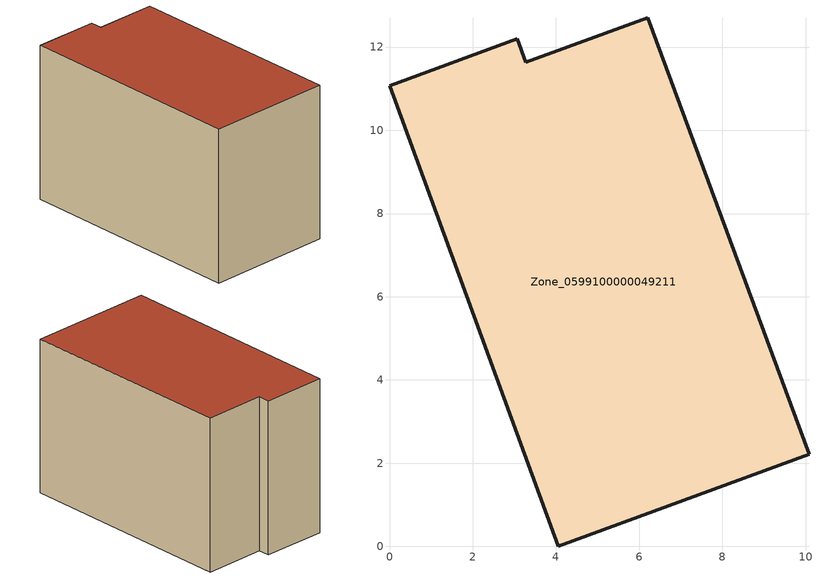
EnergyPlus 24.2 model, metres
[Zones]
Zone_0599100000049211
 floor ground (C_G): 4.05,0 0,11.07 3.07,12.2 3.28,11.63 6.2,12.71 10.08,2.22 z0
 wall outside (C_F): 4.05,0 10.08,2.22 6.2,12.71 3.28,11.63 3.07,12.2 0,11.07 4.05,0 z0:7.88
 roof outside (C_R): 0,11.07 4.05,0 10.08,2.22 6.2,12.71 3.28,11.63 3.07,12.2 z7.88
[BUILDING]
Pand.0599100000049211: North Axis=0; Terrain=City; Loads Convergence Tolerance Value=0.04; Temperature Convergence Tolerance Value=0.4; Solar Distribution=FullExterior; Maximum Number of Warmup Days=25; Minimum Number of Warmup Days=1
[Site:Location]
Rotterdam.The.Hague.AP_ZH_NLD Design_Conditions: Latitude=51.96; Longitude=4.45; Time Zone=1; Elevation=-4.5
[SITE:GROUNDTEMPERATURE:BUILDINGSURFACE]
18, 18, 18, 18, 18, 18, 18, 18, 18, 18, 18, 18
[MATERIAL] Thermal Absorptance=0.9; Solar Absorptance=0.7; Visible Absorptance=0.7
Name | Roughness | Thickness | Conductivity | Density | Specific Heat
G.TI.1946-1964 | MediumSmooth | 0.15 | 1 | 540 | 1210
F.TI.1946-1964 | Rough | 0.3 | 0.857143 | 1920 | 840
R.TI.1946-1964 | MediumRough | 0.2 | 0.277778 | 1500 | 1000
[CONSTRUCTION]
C_G: G.TI.1946-1964
C_F: F.TI.1946-1964
C_R: R.TI.1946-1964
[ZONE]
Zone_0599100000049211: Type=1; Multiplier=1; Ceiling Height=Autocalculate; Volume=Autocalculate; Floor Area=autocalculate; Part of Total Floor Area=Yes
[ZONEINFILTRATION:DESIGNFLOWRATE]
Infil_Zone_0599100000049211: Zone or ZoneList or Space or SpaceList=Zone_0599100000049211; Schedule=AlwaysOn; Design Flow Rate Calculation Method=Flow/Area; Flow Rate per Floor Area=0.003; Constant Term Coefficient=1; Temperature Term Coefficient=0; Velocity Term Coefficient=0; Velocity Squared Term Coefficient=0
[HVACTEMPLATE:ZONE:IDEALLOADSAIRSYSTEM]
Zone_0599100000049211: Maximum Heating Supply Air Temperature=50; Minimum Cooling Supply Air Temperature=13; Maximum Heating Supply Air Humidity Ratio=0.0156; Minimum Cooling Supply Air Humidity Ratio=0.0077; Heating Limit=NoLimit; Cooling Limit=NoLimit; Dehumidification Control Type=ConstantSensibleHeatRatio; Cooling Sensible Heat Ratio=0.7; Dehumidification Setpoint=60; Humidification Control Type=None; Humidification Setpoint=30; Outdoor Air Method=None; Outdoor Air Flow Rate per Person=0.00944; Outdoor Air Flow Rate per Zone Floor Area=0; Outdoor Air Flow Rate per Zone=0; Demand Controlled Ventilation Type=None; Outdoor Air Economizer Type=NoEconomizer; Heat Recovery Type=None; Sensible Heat Recovery Effectiveness=0.7; Latent Heat Recovery Effectiveness=0.65
[ZONECONTROL:THERMOSTAT]
ThermostatControl_Zone_0599100000049211: Zone or ZoneList=Zone_0599100000049211; Control Type Schedule=DualSetpointControlType; Control 1=Thermostat_Zone_0599100000049211; Temperature Difference Between Cutout And Setpoint=0
[THERMOSTATSETPOINT:DUALSETPOINT]
Thermostat_Zone_0599100000049211: Heating Setpoint Temperature Schedule=HeatingSetpoint_Zone_0599100000049211; Cooling Setpoint Temperature Schedule=CoolingSetpoint_Zone_0599100000049211
[SCHEDULE:COMPACT]
HeatingSetpoint_Zone_0599100000049211: Through: 12/31, For: AllDays, Until: 24:00, 21
CoolingSetpoint_Zone_0599100000049211: Through: 12/31, For: AllDays, Until: 24:00, 24
DualSetpointControlType: Through: 12/31, For: AllDays, Until: 24:00, 4
AlwaysOn: Through: 12/31, For: AllDays, Until: 24:00, 1
